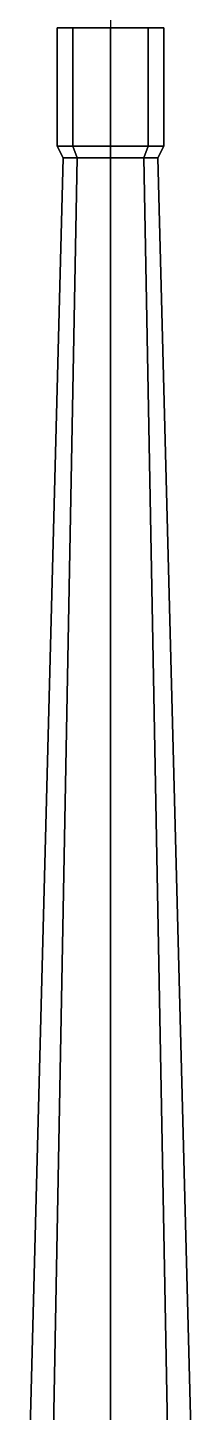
# Model space of a CAD drawing. Header units: millimetres. Extents: x -0.8 to 1, y -3.1 to 9.
# Drawn here: x -0.07 to 0.07, y 0.67 to 1.84 of the extents above; entities that cross this region are included whole.
import ezdxf

# ---------------------------------------------------------------- set-up
doc = ezdxf.new("R2010")
doc.units = ezdxf.units.MM
doc.layers.add('gun', color=1, linetype='Continuous')
doc.layers.add('tmp', color=4, linetype='Continuous')

msp = doc.modelspace()

# ---------------------------------------------------------------- linework, layer by layer
at = {"layer": 'gun'}
for points in [[(-0.0318, 1.84, 0.7418), (-0.045, 1.84, 0.71), (-0.045, 1.74, 0.71), (-0.0318, 1.74, 0.7418)], [(-0.045, 1.84, 0.71), (-0.0318, 1.84, 0.6782), (-0.0318, 1.74, 0.6782), (-0.045, 1.74, 0.71)], [(0.0318, 1.84, 0.7418), (-0.045, 1.84, 0.71), (-0.0318, 1.84, 0.7418), (0, 1.84, 0.755)], [(0.045, 1.84, 0.71), (-0.0318, 1.84, 0.6782), (-0.045, 1.84, 0.71), (0.0318, 1.84, 0.7418)], [(0, 1.84, 0.755), (-0.0318, 1.84, 0.7418), (-0.0318, 1.74, 0.7418), (0, 1.74, 0.755)], [(-0.0318, 1.84, 0.6782), (0, 1.84, 0.665), (0, 1.74, 0.665), (-0.0318, 1.74, 0.6782)], [(0.0318, 1.84, 0.6782), (0, 1.84, 0.665), (-0.0318, 1.84, 0.6782), (0.045, 1.84, 0.71)], [(0.0318, 1.84, 0.7418), (0, 1.84, 0.755), (0, 1.74, 0.755), (0.0318, 1.74, 0.7418)], [(0, 1.84, 0.665), (0.0318, 1.84, 0.6782), (0.0318, 1.74, 0.6782), (0, 1.74, 0.665)], [(0.045, 1.84, 0.71), (0.0318, 1.84, 0.7418), (0.0318, 1.74, 0.7418), (0.045, 1.74, 0.71)], [(0.0318, 1.84, 0.6782), (0.045, 1.84, 0.71), (0.045, 1.74, 0.71), (0.0318, 1.74, 0.6782)], [(-0.0283, 1.73, 0.6817), (-0.04, 1.73, 0.71), (-0.045, 1.74, 0.71), (-0.0318, 1.74, 0.6782)], [(-0.04, 1.73, 0.71), (-0.0283, 1.73, 0.7383), (-0.0318, 1.74, 0.7418), (-0.045, 1.74, 0.71)], [(0, 1.73, 0.67), (-0.0283, 1.73, 0.6817), (-0.0318, 1.74, 0.6782), (0, 1.74, 0.665)], [(-0.0283, 1.73, 0.7383), (0, 1.73, 0.75), (0, 1.74, 0.755), (-0.0318, 1.74, 0.7418)], [(0.0283, 1.73, 0.6817), (0, 1.73, 0.67), (0, 1.74, 0.665), (0.0318, 1.74, 0.6782)], [(0, 1.73, 0.75), (0.0283, 1.73, 0.7383), (0.0318, 1.74, 0.7418), (0, 1.74, 0.755)], [(0.04, 1.73, 0.71), (0.0283, 1.73, 0.6817), (0.0318, 1.74, 0.6782), (0.045, 1.74, 0.71)], [(0.0283, 1.73, 0.7383), (0.04, 1.73, 0.71), (0.045, 1.74, 0.71), (0.0318, 1.74, 0.7418)], [(-0.0495, 0.58, 0.6605), (-0.07, 0.58, 0.71), (-0.04, 1.73, 0.71), (-0.0283, 1.73, 0.6817)], [(-0.07, 0.58, 0.71), (-0.0495, 0.58, 0.7595), (-0.0283, 1.73, 0.7383), (-0.04, 1.73, 0.71)], [(0, 0.58, 0.64), (-0.0495, 0.58, 0.6605), (-0.0283, 1.73, 0.6817), (0, 1.73, 0.67)], [(-0.0495, 0.58, 0.7595), (0, 0.58, 0.78), (0, 1.73, 0.75), (-0.0283, 1.73, 0.7383)], [(0.0495, 0.58, 0.6605), (0, 0.58, 0.64), (0, 1.73, 0.67), (0.0283, 1.73, 0.6817)], [(0, 0.58, 0.78), (0.0495, 0.58, 0.7595), (0.0283, 1.73, 0.7383), (0, 1.73, 0.75)], [(0.07, 0.58, 0.71), (0.0495, 0.58, 0.6605), (0.0283, 1.73, 0.6817), (0.04, 1.73, 0.71)], [(0.0495, 0.58, 0.7595), (0.07, 0.58, 0.71), (0.04, 1.73, 0.71), (0.0283, 1.73, 0.7383)]]:
    msp.add_3dface(points, dxfattribs=at)
at = {"layer": 'tmp'}
msp.add_xline((0, -0.04, 2.23), (0, -1), dxfattribs=at)

doc.saveas('drawing.dxf')
